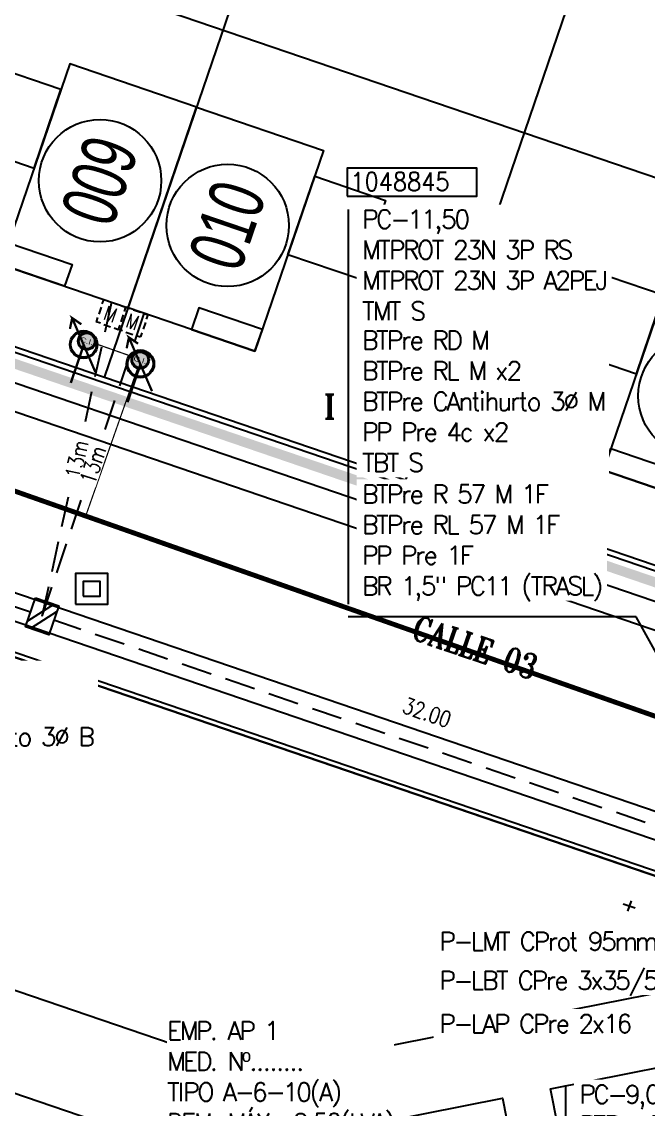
# Model space of a CAD drawing. Extents: x 0 to 336586, y 0 to 6284468.
# Drawn here: x 335317.38 to 335342.97, y 6277920.17 to 6277964.6 of the extents above; entities that cross this region are included whole.
import ezdxf
from ezdxf.enums import TextEntityAlignment as Align

# ---------------------------------------------------------------- set-up
doc = ezdxf.new("R2010")
doc.units = 0
doc.header["$LTSCALE"] = 5
doc.linetypes.add('DASHED', pattern=[0.75, 0.5, -0.25])
doc.linetypes.add('HIDDEN', pattern=[0.375, 0.25, -0.125])
for name, color, linetype in [('ACOM-P', 251, 'DASHED'), ('CALLES-URBANAS', 6, 'Continuous'), ('COTAS', 11, 'Continuous'), ('EQUIPOS', 240, 'Continuous'), ('EQUIPOS_P', 240, 'Continuous'), ('ESTRUCTURAS', 42, 'Continuous'), ('ESTRUCTURAS_P', 42, 'Continuous'), ('GRILLA', 254, 'Continuous'), ('LBT_A_P', 100, 'DASHED'), ('LINEA-EDIFICACION-URBANA', 21, 'Continuous'), ('MUROS', 8, 'Continuous'), ('Numero', 42, 'Continuous'), ('PLANTA', 6, 'Continuous'), ('POSTES_E', 41, 'Continuous'), ('POSTES_P', 41, 'Continuous'), ('Prosan Agua Potable D. Arranque', 1, 'Continuous'), ('Prosan Agua Potable D. MAP', 5, 'Continuous'), ('Prosan Agua Potable P. Cañeria Proyectada', 1, 'Continuous'), ('Prosan Alcantarillado D. Union Domiciliaria', 4, 'Continuous'), ('Prosan Alcantarillado P. Colector Proyectado', 1, 'Continuous'), ('Prosan General Vegetación', 8, 'Continuous'), ('Prosan Pavimentación Vereda Proyectada', 8, 'Continuous'), ('PUNTO-DE-INTERES', 254, 'Continuous'), ('servicios', 6, 'Continuous'), ('TEXTO', 2, 'Continuous'), ('TEXTO-AP_P', 50, 'Continuous'), ('TEXTO-BT_P', 151, 'Continuous'), ('TEXTO-MT_P', 1, 'Continuous')]:
    doc.layers.add(name, color=color, linetype=linetype)
doc.styles.add('2mm', font='simplex.shx', dxfattribs={"width": 0.8, "height": 0.65})
doc.styles.add('ARIAL', font='arial.ttf', dxfattribs={"width": 0.82})
doc.styles.add('ROMANS', font='romans.shx', dxfattribs={"height": 1})
doc.styles.add('ROMANT', font='romant.shx', dxfattribs={"height": 2})
doc.styles.add('Swis-50', font='swissc.ttf', dxfattribs={"width": 0.85})
doc.dimstyles.new('ACOMETIDA 500', dxfattribs={"dimtxt": 0.65, "dimasz": 1.8, "dimexe": 1.25, "dimexo": 0.625, "dimtad": 0, "dimdec": 0, "dimtxsty": '2mm', "dimblk": 'NONE', "dimcen": 2.5, "dimse1": 1, "dimse2": 1, "dimclrd": 256, "dimclrt": 2, "dimadec": 0, "dimazin": 0, "dimtfac": 1, "dimtdec": 0, "dimtmove": 0, "dimatfit": 3, "dimldrblk": 'NONE', "dimfxl": 1, "dimtfill": 1, "dimlwd": -1, "dimarcsym": 2})
doc.dimstyles.new('COTA 500', dxfattribs={"dimtxt": 0.9, "dimasz": 0.9, "dimexe": 1.25, "dimexo": 1.25, "dimgap": 1.199999999999999, "dimtad": 0, "dimtih": 1, "dimtoh": 1, "dimdec": 0, "dimzin": 0, "dimdsep": 46, "dimtxsty": 'ROMANS', "dimcen": 0, "dimclrd": 11, "dimclre": 11, "dimclrt": 256, "dimadec": 0, "dimazin": 0, "dimtfac": 1, "dimtdec": 0, "dimtofl": 0, "dimtmove": 0, "dimatfit": 3, "dimfxl": 1.25, "dimfxlon": 1, "dimtfill": 1, "dimtolj": 1, "dimtzin": 0, "dimarcsym": 0})
doc.dimstyles.new('GRILLA X 500', dxfattribs={"dimtxt": 0.5, "dimasz": 1.8, "dimexe": 1.25, "dimexo": 0.625, "dimtad": 0, "dimdec": 0, "dimtxsty": 'ROMANS', "dimblk": 'NONE', "dimcen": 2.5, "dimse1": 1, "dimse2": 1, "dimsd1": 1, "dimsd2": 1, "dimclrd": 256, "dimclrt": 256, "dimadec": 0, "dimazin": 0, "dimtfac": 1, "dimtdec": 0, "dimtmove": 0, "dimatfit": 3, "dimldrblk": 'NONE', "dimfxlon": 1, "dimtfill": 1, "dimlwd": -1, "dimarcsym": 2})
doc.dimstyles.new('VANO 500', dxfattribs={"dimtxt": 0.65, "dimasz": 1.8, "dimexe": 0, "dimexo": 8, "dimgap": 1.2, "dimtad": 0, "dimdec": 0, "dimzin": 0, "dimdsep": 46, "dimtxsty": '2mm', "dimblk": 'NONE', "dimcen": 0, "dimse1": 1, "dimse2": 1, "dimsd1": 1, "dimsd2": 1, "dimclrd": 7, "dimclrt": 2, "dimadec": 0, "dimazin": 0, "dimtfac": 1, "dimtdec": 0, "dimtofl": 0, "dimtmove": 0, "dimatfit": 3, "dimldrblk": 'NONE', "dimfxl": 1, "dimtfill": 1, "dimtolj": 1, "dimtzin": 0, "dimlwd": 25, "dimarcsym": 0})

# ---------------------------------------------------------------- blocks, each defined once
blk = doc.blocks.new('A$C461B3DCE')
at = {"layer": 'Prosan Agua Potable D. MAP', "ltscale": 2}
h = blk.add_hatch(color=4, dxfattribs=at)
h.dxf.hatch_style = 1
edge = h.paths.add_edge_path()
edge.add_line((0.7710314885518511, 0.5448670548734738), (0.7504819952160025, 0.5306253450311521))
edge.add_arc((0.5218886427903211, 0.3768014163459124), 0.2755298927691394, 393.9372072948622, 430.8894317799293)
edge.add_arc((0.5219586611189867, 0.376749035538496), 0.2755564759331746, 70.90675392884668, 215.492820778389)
edge.add_line((0.2976038094080948, 0.2167606861423788), (0.2770543160722461, 0.2025189763000571))
edge.add_arc((0.5218886427903213, 0.3768014163459125), 0.3005298927691393, 70.88943177992928, 215.4447158899646, ccw=False)
edge.add_arc((0.5218886427903213, 0.3768014163459125), 0.3005298927691391, 394.0026343322039, 430.88943177992934, ccw=False)
h = blk.add_hatch(color=4, dxfattribs=at)
h.dxf.hatch_style = 1
edge = h.paths.add_edge_path()
edge.add_line((0.7622593604771488, 0.557190258923689), (0.7420747884321109, 0.5424359027211417))
edge.add_arc((0.521888642790321, 0.3768014163459126), 0.2755298927691394, 0, 36.95222448506712, ccw=False)
edge.add_arc((0.5218620722195667, 0.376884724929531), 0.2755564759331746, 215.3966110015403, 359.98267785108266, ccw=False)
edge.add_line((0.2972388881172841, 0.2172733325026044), (0.2770543160722462, 0.2025189763000571))
edge.add_arc((0.5218886427903211, 0.3768014163459128), 0.3005298927691393, 215.4447158899647, 360)
edge.add_arc((0.5218886427903211, 0.3768014163459128), 0.3005298927691391, 0, 36.88679744772544)
at = {"layer": 'Prosan Agua Potable D. MAP', "color": 4, "ltscale": 2, "const_width": 0.05}
blk.add_lwpolyline([(9.38084215e-08, 1.08246816e-07), (1.023286459401971, 0.7479937492063158), (0.9377070762315523, 0.5236589383472321), (1.023286459402515, 0.7479937492077511), (0.7832410503892931, 0.7426890532315298)], dxfattribs=at)
at = {"layer": 'Prosan Agua Potable D. MAP', "color": 4, "ltscale": 2}
for radius in [0.3005298927691391, 0.2755298927691391]:
    blk.add_circle((0.5218886427903211, 0.3768014163459128), radius, dxfattribs=at)
blk = doc.blocks.new('agua potable')
at = {"layer": 'Prosan Agua Potable D. Arranque', "color": 4, "const_width": 0.1, "elevation": -499.809}
for points in [[(335809.5019785016, 6282629.087909319), (335808.9738465557, 6282627.540832395)], [(335811.8191782729, 6282628.296877405), (335811.2910463266, 6282626.749800478)]]:
    blk.add_lwpolyline(points, dxfattribs=at)
at = {"layer": 'Prosan Agua Potable P. Cañeria Proyectada', "color": 4, "const_width": 0.4}
blk.add_lwpolyline([(335785.0710327251, 6282668.827094503), (335781.940034807, 6282667.289748243), (335772.6086495307, 6282639.954967698), (335847.7035621382, 6282614.319511773), (335857.8317732408, 6282643.988464408)], dxfattribs=at)
at = {"layer": 'Prosan Agua Potable D. MAP', "color": 4, "ltscale": 20}
for p, xscale, yscale, zscale, rotation in [((335809.973589155, 6282627.990125143, -499.809), 1.885254132807255, 1.885254132807255, 1.885254132807255, 77.0827137440164), ((335812.2907889259, 6282627.199093228, -499.809), 1.885254132807254, 1.885254132807254, 1.885254132807254, 77.08271373004237)]:
    blk.add_blockref('A$C461B3DCE', p, dxfattribs=dict(at, xscale=xscale, yscale=yscale, zscale=zscale, rotation=rotation))
blk = doc.blocks.new('UD')
at = {"layer": 'Prosan Alcantarillado D. Union Domiciliaria', "true_color": 0x57ffab}
h = blk.add_hatch(color=101, dxfattribs=at)
edge = h.paths.add_edge_path()
edge.add_arc((6.984919e-10, 0), 0.3200000000000001, 0, 360)
at = {"layer": 'Prosan Alcantarillado D. Union Domiciliaria', "color": 7}
for radius in [0.36, 0.3200000000000001]:
    blk.add_circle((6.984919e-10, 0), radius, dxfattribs=at)
at = {"layer": 'Prosan Alcantarillado D. Union Domiciliaria', "color": 7, "ltscale": 10, "style": 'ARIAL', "oblique": 359.9999998988733, "width": 1.199999998176862}
blk.add_text('C.I.', height=0.2121039574924962, dxfattribs=at).set_placement((0, 0), align=Align.MIDDLE_CENTER)
blk = doc.blocks.new('ALCANTARILLADO')
at = {"layer": 'Prosan Alcantarillado D. Union Domiciliaria', "color": 5, "ltscale": 20, "const_width": 0.05}
for points in [[(25.64727675715403, -19.83082365733571), (27.15199283049878, -20.35976174497046)], [(27.37928052645293, -20.84106864244677), (25.25795992754865, -26.87577341508586)]]:
    blk.add_lwpolyline(points, dxfattribs=at)
at = {"layer": 'Prosan Alcantarillado P. Colector Proyectado', "color": 5, "const_width": 0.2}
blk.add_lwpolyline([(65.88257050019456, -41.15614444238599), (-17.46130342154356, -11.85908963740803)], dxfattribs=at)
at = {"layer": 'Prosan Alcantarillado D. Union Domiciliaria', "color": 5, "ltscale": 20, "rotation": 343.655956915462}
for p in [(25.30182462279481, -19.72951806359924), (27.48485054848425, -20.49689576332457)]:
    blk.add_blockref('UD', p, dxfattribs=at)
blk = doc.blocks.new('A$C12F70A7C')
at = {"layer": 'MUROS'}
for points in [[(0, -8.672000000951812), (-5.476999999998952, -8.672000000951812), (-5.476999999998952, 0), (0, 0)], [(-2.738500000006752, 0), (-5.476999999998952, 0), (-5.476999999998952, -0.9399999999441206), (-2.738500000006752, -0.9399999999441206)], [(0, -8.672000000951812), (5.4769999999844, -8.672000000951812), (5.4769999999844, 0), (0, 0)], [(2.7384999999922, 0), (5.4769999999844, 0), (5.4769999999844, -0.9399999999441206), (2.7384999999922, -0.9399999999441206)], [(-5.476999999998952, -7.557999999960883), (-8.53499999998894, -7.557999999960883), (-8.53499999998894, -4.169999999925493), (-5.476999999998952, -4.169999999925493)], [(5.4769999999844, -7.557999999960883), (8.534999999974389, -7.557999999960883), (8.534999999974389, -4.169999999925493), (5.4769999999844, -4.169999999925493)]]:
    blk.add_lwpolyline(points, close=True, dxfattribs=at)
blk = doc.blocks.new('PLANTA')
at = {"layer": 'CALLES-URBANAS'}
blk.add_lwpolyline([(335864.2367219626, 6282657.176424617), (335862.0600578289, 6282657.91948131), (335860.783938725, 6282654.181297255), (335775.610124803, 6282683.257428736), (335758.4552072286, 6282633.004878523), (335841.0779855381, 6282604.799604449), (335842.9139906376, 6282601.060350468), (335825.3846916452, 6282549.711110578), (335821.6454376644, 6282547.875105478), (335738.8333842127, 6282576.144993177), (335738.4457024597, 6282575.009342324), (335820.3072013961, 6282547.063949289), (335820.0325934876, 6282546.259529935)], dxfattribs=at)
at = {"layer": 'CALLES-URBANAS', "flags": 128}
blk.add_lwpolyline([(335779.5492435883, 6282666.009940711), (335772.1994436859, 6282644.479893303, 0.414213562374913), (335775.9392891819, 6282636.863230276), (335843.1319646093, 6282613.925393218, 0.4142135623730951), (335850.7486276363, 6282617.665238714), (335858.0984275387, 6282639.195286122, 0.4142135623730951), (335854.3585820426, 6282646.811949149), (335787.165906615, 6282669.749786207, 0.4142135623730951)], format="xyb", close=True, dxfattribs=at)
blk.add_lwpolyline([(335770.8386851577, 6282631.207804687), (335840.8704877163, 6282607.300763246, -0.4142135623730951), (335844.6103332124, 6282599.684100219), (335827.6492565146, 6282549.999375431, -0.4142135623730951), (335820.0325934876, 6282546.259529935), (335697.7135329382, 6282588.016085424), (335695.1289879176, 6282580.445079743), (335660.4199191534, 6282478.770489154, 0.1989123673931104), (335660.7733085442, 6282473.232843846), (335671.3532697326, 6282451.685429843), (335669.1892311468, 6282448.764088778)], format="xyb", dxfattribs=at)
at = {"layer": 'LINEA-EDIFICACION-URBANA', "ltscale": 0.2}
for p, q in [((335820.0353410419, 6282656.15152233), (335810.3432972145, 6282627.760251023)), ((335778.2806760239, 6282654.55557176), (335852.0979814231, 6282629.356257808)), ((335832.3382252751, 6282651.951636672), (335822.6461814478, 6282623.560365364))]:
    blk.add_line(p, q, dxfattribs=at)
for points in [[(335848.1657245694, 6282617.837348776), (335844.5751951851, 6282616.074368702), (335776.111399244, 6282639.446133343), (335774.3484191701, 6282643.036662728), (335782.212913687, 6282666.074424576), (335785.8034430713, 6282667.837404651), (335854.2672390123, 6282644.465640009), (335856.0302190863, 6282640.875110625), (335848.1657245694, 6282617.837348776)], [(335738.8979978383, 6282576.334268318), (335758.201318461, 6282632.880217006), (335840.9349715817, 6282604.637093147), (335842.6979516555, 6282601.046563763), (335825.2221803432, 6282549.854124534), (335821.631650959, 6282548.09114446), (335738.8979978383, 6282576.334268318), (335696.3110908772, 6282590.872334059), (335692.9996425696, 6282581.17198303), (335650.7584848886, 6282457.433358915)]]:
    blk.add_lwpolyline(points, dxfattribs=at)
at = {"layer": 'Prosan General Vegetación'}
for p, q in [((335831.5463711521, 6282606.257186463), (335832.0341690146, 6282606.090664921)), ((335831.8627001567, 6282606.386097851), (335831.7178400099, 6282605.961753533))]:
    blk.add_line(p, q, dxfattribs=at)
at = {"layer": 'Prosan Pavimentación Vereda Proyectada'}
for points in [[(335856.6200589357, 6282653.436579121), (335856.8946668441, 6282654.240998475), (335776.3580939022, 6282681.734096131), (335759.978539834, 6282633.752847622), (335840.515112776, 6282606.259749965), (335840.8704877163, 6282607.300763246)], [(335858.0984275386, 6282639.195286122), (335855.921763405, 6282639.938342815), (335856.2462580684, 6282640.888897331), (335854.4102529687, 6282644.628151312), (335785.7896563659, 6282668.053443632), (335782.050402385, 6282666.217438533), (335774.132380188, 6282643.022876021), (335775.9683852876, 6282639.283622041), (335844.5889818905, 6282615.85832972), (335848.3282358714, 6282617.69433482), (335848.5719635027, 6282618.408295407), (335850.7486276362, 6282617.665238714)], [(335843.1319646093, 6282613.925393218), (335843.4873395497, 6282614.966406499), (335776.2946641222, 6282637.904243557), (335775.9392891819, 6282636.863230276)]]:
    blk.add_lwpolyline(points, dxfattribs=at)
for points in [[(335776.6341466037, 6282612.98876807), (335816.5049335319, 6282599.377915278), (335835.6322340796, 6282603.15086436, -0.100483066032934), (335836.0407206287, 6282606.307863513), (335765.772324143, 6282630.295671985, -0.0905446713983045), (335764.3704541693, 6282627.786911143)], [(335823.1717096421, 6282573.64008074), (335824.7375600278, 6282573.105540021), (335828.1000777401, 6282582.955490594), (335826.5342273544, 6282583.490031312), (335829.7302688454, 6282592.852316781), (335828.5765322073, 6282598.701287163), (335836.4070403075, 6282600.245891341, 0.2006665362043046), (335841.0271812901, 6282596.152312811), (335826.8929507087, 6282554.748375487, 0.200588713544534), (335820.7362149605, 6282554.335543693), (335815.4851981521, 6282560.350361134), (335819.9721700549, 6282564.267548166)]]:
    blk.add_lwpolyline(points, format="xyb", close=True, dxfattribs=at)
for points in [[(335776.4106408002, 6282608.838415989), (335768.0108694832, 6282584.232647523), (335805.865897893, 6282571.309922419), (335814.2656692101, 6282595.915690886)], [(335814.1698848857, 6282561.856996794), (335808.9188680772, 6282567.871814235), (335818.7838336562, 6282596.769631783), (335826.6143417562, 6282598.314235961), (335827.6643423432, 6282592.991164706), (335824.641475934, 6282584.136167567), (335823.0756255483, 6282584.670708286), (335819.713107836, 6282574.820757713), (335821.2789582217, 6282574.286216995), (335818.2527318054, 6282565.421377261)]]:
    blk.add_lwpolyline(points, close=True, dxfattribs=at)
at = {"layer": 'PUNTO-DE-INTERES', "color": 8}
for centre in [(335810.1695006524, 6282635.798259784), (335815.3814305357, 6282633.971528287), (335834.6573303288, 6282627.009556639)]:
    blk.add_circle(centre, 2.5, dxfattribs=at)
at = {"layer": 'PUNTO-DE-INTERES', "rotation": 161.1514259085047}
for p in [(335811.3125111925, 6282630.599406261), (335811.3125111925, 6282630.599406261), (335811.3125111925, 6282630.599406261), (335835.9182796589, 6282622.199634944), (335835.9182796589, 6282622.199634944), (335835.9182796589, 6282622.199634944)]:
    blk.add_blockref('A$C12F70A7C', p, dxfattribs=at)
at = {"layer": 'PUNTO-DE-INTERES', "color": 8, "char_height": 2.25, "attachment_point": 5, "rotation": 71.15142590850466, "line_spacing_factor": 0.6, "style": 'Swis-50'}
for s, insert in [('\\fArial Narrow|b0|i0|c00|p39;\\H1x;\\W0.8;009', (335810.1616080982, 6282635.800954096)), ('\\fArial Narrow|b0|i0|c00|p39;\\H1x;\\W0.8;010', (335815.3774842586, 6282633.972875443))]:
    blk.add_mtext(s, dxfattribs=dict(at, insert=insert))
at = {"layer": 'TEXTO', "style": 'ROMANT', "width": 0.8}
blk.add_text('CALLE 03', height=1, rotation=341.1514259368298, dxfattribs=at).set_placement((335825.4934729281, 6282616.729245429), align=Align.MIDDLE_CENTER)
blk = doc.blocks.new('EM-BT_P')
at = {"layer": 'EQUIPOS'}
for p, q in [((-1.59583581811421, 0.990598165203636), (-1.59583581811421, 1.595838092819461)), ((-0.990595890498426, 1.595417830392476), (-1.59583581811421, 1.595417830392476)), ((-0.4940528739877835, 1.595417830392476), (0.4940729303437621, 1.595417830392476)), ((0.9906159468543903, 1.595417830392476), (1.595855874470174, 1.595417830392476)), ((1.595855874470174, 0.990598165203636), (1.595855874470174, 1.595838092819461)), ((-1.59583581811421, 0.4940551486930361), (-1.59583581811421, -0.4940706556385237)), ((1.595855874470174, 0.4940551486930361), (1.595855874470174, -0.4940706556385237)), ((-1.59583581811421, -0.9906136721491804), (-1.59583581811421, -1.595853599764949)), ((1.595855874470174, -0.9906136721491804), (1.595855874470174, -1.595853599764949)), ((-0.990595890498426, -1.595433337337964), (-1.59583581811421, -1.595433337337964)), ((-0.4940528739877835, -1.595433337337964), (0.4940729303437621, -1.595433337337964)), ((0.9906159468543903, -1.595433337337964), (1.595855874470174, -1.595433337337964))]:
    blk.add_line(p, q, dxfattribs=at)
at = {"layer": 'EQUIPOS', "style": 'ROMANS', "width": 0.8}
blk.add_text('M', height=1.98, dxfattribs=at).set_placement((-0.9147899827143248, -0.9896123134684556))
blk = doc.blocks.new('PC-9_P')
at = {"layer": 'POSTES_E'}
for p, q in [((0.6083982158431285, 1.249984817137545), (-1.000003517699549, -0.7605173497908027)), ((0.9999964823004506, 0.728340590182853), (-0.5826881361359098, -1.250015182862455))]:
    blk.add_line(p, q, dxfattribs=at)
blk.add_lwpolyline([(-1.000003517699549, 1.249984817137545), (0.9999964823004506, 1.249984817137545), (0.9999964823004506, -1.250015182862455), (-1.000003517699549, -1.250015182862455)], close=True, dxfattribs=at)
blk = doc.blocks.new('*D129')
at = {"layer": 'Defpoints', "color": 0, "linetype": 'HIDDEN', "ltscale": 0.25, "transparency": 16777216}
for p in [(335318.6522826974, 6277941.599494984), (335318.2105286887, 6277940.307790806), (335348.7647184024, 6277929.858466571)]:
    blk.add_point(p, dxfattribs=at)
at = {"layer": 'COTAS', "color": 2, "linetype": 'HIDDEN', "ltscale": 0.25, "transparency": 16777216, "insert": (335333.9293775538, 6277936.374832867), "char_height": 0.65, "attachment_point": 5, "rotation": 341.1196623239874, "style": '2mm', "bg_fill": 3, "box_fill_scale": 1.1, "bg_fill_color": 256, "bg_fill_true_color": 13158600, "bg_fill_transparency": 0}
blk.add_mtext('\\A1;32.00', dxfattribs=at)
blk = doc.blocks.new('_None')
blk = doc.blocks.new('*D130')
at = {"layer": 'Defpoints', "color": 0, "linetype": 'HIDDEN', "ltscale": 0.25, "transparency": 16777216}
for p in [(335288.0934321391, 6277952.033694425), (335287.6568013735, 6277950.756972719), (335318.2105286894, 6277940.307790806)]:
    blk.add_point(p, dxfattribs=at)
at = {"layer": 'COTAS', "color": 2, "linetype": 'HIDDEN', "ltscale": 0.25, "transparency": 16777216, "insert": (335303.3702957975, 6277946.809103468), "char_height": 0.65, "attachment_point": 5, "rotation": 341.1196357711321, "style": '2mm', "bg_fill": 3, "box_fill_scale": 1.1, "bg_fill_color": 256, "bg_fill_true_color": 13158600, "bg_fill_transparency": 0}
blk.add_mtext('\\A1;32.00', dxfattribs=at)
blk = doc.blocks.new('*D229')
at = {"layer": 'ACOM-P', "ltscale": 0.5, "transparency": 16777216}
for p, q in [((335321.0368337675, 6277953.135377492), (335319.9126741923, 6277948.033219727)), ((335318.2105286892, 6277940.307790805), (335319.3346882651, 6277945.409948573))]:
    blk.add_line(p, q, dxfattribs=at)
at = {"layer": 'Defpoints', "color": 0, "ltscale": 0.5, "transparency": 16777216}
for p in [(335321.0368337673, 6277953.135377492), (335321.0368337675, 6277953.135377492), (335318.2105286891, 6277940.307790805)]:
    blk.add_point(p, dxfattribs=at)
at = {"layer": 'ACOM-P', "color": 2, "ltscale": 0.5, "transparency": 16777216, "insert": (335319.623681228, 6277946.72158415), "char_height": 0.65, "attachment_point": 5, "rotation": 77.57453562651439, "style": '2mm', "bg_fill": 3, "box_fill_scale": 1.1, "bg_fill_color": 256, "bg_fill_true_color": 13158600, "bg_fill_transparency": 0}
blk.add_mtext('13m', dxfattribs=at)
blk = doc.blocks.new('*D230')
at = {"layer": 'ACOM-P', "ltscale": 0.5, "transparency": 16777216}
for p, q in [((335322.3645527, 6277952.682261899), (335320.7149678471, 6277947.768294135)), ((335318.2105286892, 6277940.307790804), (335319.8601135421, 6277945.221758569))]:
    blk.add_line(p, q, dxfattribs=at)
at = {"layer": 'Defpoints', "color": 0, "ltscale": 0.5, "transparency": 16777216}
for p in [(335322.3645526997, 6277952.682261899), (335318.210528689, 6277940.307790804), (335318.2105286892, 6277940.307790804)]:
    blk.add_point(p, dxfattribs=at)
at = {"layer": 'ACOM-P', "color": 2, "ltscale": 0.5, "transparency": 16777216, "insert": (335320.2875406949, 6277946.495026352), "char_height": 0.65, "attachment_point": 5, "rotation": 71.44345553577847, "style": '2mm', "bg_fill": 3, "box_fill_scale": 1.1, "bg_fill_color": 256, "bg_fill_true_color": 13158600, "bg_fill_transparency": 0}
blk.add_mtext('13m', dxfattribs=at)
blk = doc.blocks.new('CA 3Ø-P')
at = {"layer": 'ESTRUCTURAS'}
for points in [[(-1.307126184576191, -1.266878571361303), (1.346075665089302, -1.266878571361303), (1.346075665089302, 1.246819127351046), (-1.307126184576191, 1.246819127351046)], [(-0.676001158892177, -0.6099489843472838), (0.7149506394052878, -0.6099489843472838), (0.7149506394052878, 0.5898895403370261), (-0.676001158892177, 0.5898895403370261)]]:
    blk.add_lwpolyline(points, close=True, dxfattribs=at)
blk = doc.blocks.new('*D440')
at = {"layer": 'Defpoints', "color": 0, "ltscale": 0.5, "transparency": 16777216}
for p in [(335402.3497128253, 6277986.733224559), (335398.5975279866, 6277900), (0, 0)]:
    blk.add_point(p, dxfattribs=at)
at = {"layer": 'GRILLA', "ltscale": 0.5, "transparency": 16777216, "insert": (335402.3497128243, 6277991.143938844), "char_height": 1, "attachment_point": 5, "rotation": 90, "style": 'ROMANS', "bg_fill": 3, "box_fill_scale": 1.1, "bg_fill_color": 256, "bg_fill_true_color": 13158600, "bg_fill_transparency": 0}
blk.add_mtext('X-335399', dxfattribs=at)

msp = doc.modelspace()

# ---------------------------------------------------------------- linework, layer by layer
at = {"layer": 'TEXTO-BT_P', "ltscale": 0.5}
msp.add_lwpolyline([(335339.5860161123, 6277921.147869051), (335339.5860161123, 6277916.642327896)], dxfattribs=at)

# ---------------------------------------------------------------- block references
at = {"layer": 'EQUIPOS_P', "ltscale": 5, "xscale": 0.3, "yscale": 0.3, "zscale": 0.3, "rotation": 341.1514259146094}
for p in [(335321.0224730639, 6277952.634534266), (335321.9286756436, 6277952.325313427)]:
    msp.add_blockref('EM-BT_P', p, dxfattribs=at)
at = {"layer": 'PLANTA'}
msp.add_blockref('PLANTA', (-489.5943777723587, -4677.696606804617), dxfattribs=at)
at = {"layer": 'POSTES_P', "ltscale": 5, "xscale": 0.5, "yscale": 0.5, "zscale": 0.5, "rotation": 341.1498577975368}
msp.add_blockref('PC-9_P', (335318.2105328064, 6277940.307797422), dxfattribs=at)
at = {"layer": 'servicios', "color": 1}
msp.add_blockref('ALCANTARILLADO', (335294.7307215866, 6277971.279013176), dxfattribs=at)
at = {"layer": 'servicios'}
msp.add_blockref('agua potable', (-489.5943777723587, -4677.696606804617), dxfattribs=at)

# ---------------------------------------------------------------- texts
at = {"layer": 'TEXTO-MT_P', "ltscale": 0.5, "style": 'ROMANT'}
msp.add_text('I', height=0.9999999975, dxfattribs=at).set_placement((335329.9555770587, 6277948.871396952), align=Align.MIDDLE_CENTER)

# ---------------------------------------------------------------- next in the draw order: texts
at = {"layer": 'TEXTO-AP_P', "ltscale": 0.5, "insert": (335334.4348084629, 6277923.666298318), "char_height": 0.7499999981250001, "attachment_point": 4, "style": 'ROMANS', "bg_fill": 3, "box_fill_scale": 1.3, "bg_fill_color": 256, "bg_fill_transparency": 0}
msp.add_mtext('{\\T0.8;P-LAP CPre 2x16}', dxfattribs=at)
at = {"layer": 'TEXTO-BT_P', "ltscale": 0.5, "char_height": 0.7499999981250001, "attachment_point": 4, "style": 'ROMANS', "bg_fill": 3, "box_fill_scale": 1.3, "bg_fill_color": 256, "bg_fill_transparency": 0}
for s, insert in [('{\\T0.8;P-LBT CPre 3x35/50}', (335334.4348084629, 6277925.30881341)), ('{\\T0.8;PC-9,00\\PBTPre RD B\\PBTPre RL B\\PBTPre CAntihurto 3Ø B}', (335340.1594223802, 6277918.901928294))]:
    msp.add_mtext(s, dxfattribs=dict(at, insert=insert))
at = {"layer": 'TEXTO-MT_P', "ltscale": 0.5, "char_height": 0.7499999981250001, "attachment_point": 4, "style": 'ROMANS', "bg_fill": 3, "box_fill_scale": 1.3, "bg_fill_color": 256, "bg_fill_transparency": 0}
for s, insert in [('{\\T0.8;PC-11,50\\PMTPROT 23N 3P RS\\PMTPROT 23N 3P A2PEJ\\PTMT S}', (335331.2809086719, 6277954.653282132)), ('{\\T0.8;P-LMT CProt 95mm² 3Ø}', (335334.4348084629, 6277927.028598856))]:
    msp.add_mtext(s, dxfattribs=dict(at, insert=insert))

# ---------------------------------------------------------------- next in the draw order: dimensions: what is measured, and where the dimension line sits
at = {"layer": 'COTAS', "linetype": 'HIDDEN', "ltscale": 0.25}
dim = msp.add_aligned_dim(p1=(335348.7647184025, 6277929.858466571), p2=(335318.2105286891, 6277940.307790806), distance=-1.3651543097180152, dimstyle='VANO 500', override={"dimpost": '.00', "dimsah": 1}, dxfattribs=at)
dim.commit()
dim.dimension.update_dxf_attribs({"geometry": '*D129', "text_midpoint": (335333.9293775538, 6277936.374832867)})

# ---------------------------------------------------------------- next in the draw order: linework, layer by layer
at = {"layer": 'TEXTO-MT_P', "ltscale": 0.5}
msp.add_lwpolyline([(335330.7075024041, 6277956.924875611), (335330.7075024041, 6277940.805679711)], dxfattribs=at)

# ---------------------------------------------------------------- next in the draw order: texts
at = {"layer": 'TEXTO-BT_P', "ltscale": 0.5, "char_height": 0.7499999981250001, "attachment_point": 4, "style": 'ROMANS', "bg_fill": 3, "box_fill_scale": 1.3, "bg_fill_color": 256, "bg_fill_transparency": 0}
for s, insert in [('{\\T0.8;BTPre RD M\\PBTPre RL M x2\\PBTPre CAntihurto 3Ø M\\PPP Pre 4c x2\\PTBT S}', (335331.2809086719, 6277949.087302093)), ('{\\T0.8;PC-9,00\\PBTPre P B\\PBTPre CAntihurto 3Ø B}', (335310.4796802702, 6277936.63880905))]:
    msp.add_mtext(s, dxfattribs=dict(at, insert=insert))

# ---------------------------------------------------------------- next in the draw order: dimensions: what is measured, and where the dimension line sits
at = {"layer": 'COTAS', "linetype": 'HIDDEN', "ltscale": 0.25}
dim = msp.add_aligned_dim(p1=(335318.2105286891, 6277940.307790806), p2=(335287.6568013732, 6277950.756972719), distance=-1.349320102680592, dimstyle='VANO 500', override={"dimpost": '.00', "dimsah": 1}, dxfattribs=at)
dim.commit()
dim.dimension.update_dxf_attribs({"geometry": '*D130', "text_midpoint": (335303.3702957975, 6277946.809103468)})

# ---------------------------------------------------------------- next in the draw order: leaders
at = {"layer": 'COTAS'}
msp.add_leader([(335346.6460308108, 6277932.738284436), (335342.4749125988, 6277940.290750115), (335330.708630753, 6277940.290750115)], dimstyle='COTA 500', override={"dimgap": 1.199999999999999, "dimtad": 0}, dxfattribs=at)

# ---------------------------------------------------------------- next in the draw order: linework, layer by layer
at = {"layer": 'LBT_A_P', "ltscale": 0.5}
msp.add_lwpolyline([(335317.7374328819, 6277940.469594486), (335288.2481658238, 6277950.554729965)], dxfattribs=at)

# ---------------------------------------------------------------- next in the draw order: texts
at = {"layer": 'TEXTO-AP_P', "ltscale": 0.5, "insert": (335331.2809086719, 6277943.296795157), "char_height": 0.7499999981250001, "attachment_point": 4, "style": 'ROMANS', "bg_fill": 3, "box_fill_scale": 1.3, "bg_fill_color": 256, "bg_fill_transparency": 0}
msp.add_mtext('{\\T0.8;BTPre R 57 M 1F\\PBTPre RL 57 M 1F\\PPP Pre 1F\\PBR 1,5" PC11 (TRASL)}', dxfattribs=at)

# ---------------------------------------------------------------- next in the draw order: dimensions: what is measured, and where the dimension line sits
at = {"layer": 'ACOM-P', "ltscale": 0.5}
dim = msp.add_aligned_dim(p1=(335318.2105286891, 6277940.307790806), p2=(335321.0368337674, 6277953.135377492), distance=-1.136883986039484e-10, dimstyle='ACOMETIDA 500', override={"dimpost": 'm', "dimsah": 1}, dxfattribs=at)
dim.commit()
dim.dimension.update_dxf_attribs({"geometry": '*D229', "text_midpoint": (335319.623681228, 6277946.72158415)})

# ---------------------------------------------------------------- next in the draw order: dimensions: what is measured, and where the dimension line sits
dim = msp.add_aligned_dim(p1=(335322.3645527, 6277952.6822619), p2=(335318.210528689, 6277940.307790805), distance=5.17110301730374e-10, dimstyle='ACOMETIDA 500', override={"dimpost": 'm', "dimsah": 1}, dxfattribs=at)
dim.commit()
dim.dimension.update_dxf_attribs({"geometry": '*D230', "text_midpoint": (335320.2875406949, 6277946.495026352)})

# ---------------------------------------------------------------- next in the draw order: linework, layer by layer
at = {"layer": 'LBT_A_P', "ltscale": 0.5}
msp.add_lwpolyline([(335348.1729178771, 6277930.060858693), (335318.683629402, 6277940.146001496)], dxfattribs=at)

# ---------------------------------------------------------------- next in the draw order: block references
at = {"layer": 'ESTRUCTURAS_P', "xscale": 0.5, "yscale": 0.5, "zscale": 0.5}
msp.add_blockref('CA 3Ø-P', (335320.2236554013, 6277941.430404349), dxfattribs=at)

# ---------------------------------------------------------------- next in the draw order: dimensions: what is measured, and where the dimension line sits
at = {"layer": 'GRILLA', "ltscale": 0.5}
dim = msp.add_ordinate_dim(feature_location=(335398.5975279866, 6277900), offset=(3.7521848386968486, 86.733224558644), dtype=1, origin=(0, 0), dimstyle='GRILLA X 500', override={"dimpost": 'X-<>', "dimsah": 1}, dxfattribs=at)
dim.commit()
dim.dimension.update_dxf_attribs({"geometry": '*D440', "text_midpoint": (335402.3497128243, 6277991.143938844)})

# ---------------------------------------------------------------- next in the draw order: linework, layer by layer
at = {"layer": 'Numero'}
msp.add_lwpolyline([(335330.6638783701, 6277957.476151773), (335335.9690411841, 6277957.476151773), (335335.9690411841, 6277958.609312654), (335330.6638783701, 6277958.609312654)], close=True, dxfattribs=at)

# ---------------------------------------------------------------- next in the draw order: texts
at = {"layer": 'Numero', "style": 'ROMANS', "width": 0.9}
msp.add_text('1048845', height=0.75, dxfattribs=at).set_placement((335330.8033018366, 6277957.689502131))
at = {"layer": 'TEXTO', "insert": (335323.315193726, 6277914.246615659), "char_height": 0.75, "attachment_point": 7, "style": 'ROMANS', "bg_fill": 3, "box_fill_scale": 1, "bg_fill_color": 256, "bg_fill_transparency": 0}
msp.add_mtext('{\\T0.8;EMP. AP 1\\PMED. Nº........\\PTIPO A-6-10(A)\\PDEM. MÁX.: 2,50(kVA)\\PPROY. CÍA.\\PEQUIPO\\PCONTROL AP 1Ø 1S \\PPROY. CÍA.}', dxfattribs=at)

doc.saveas('drawing.dxf')
